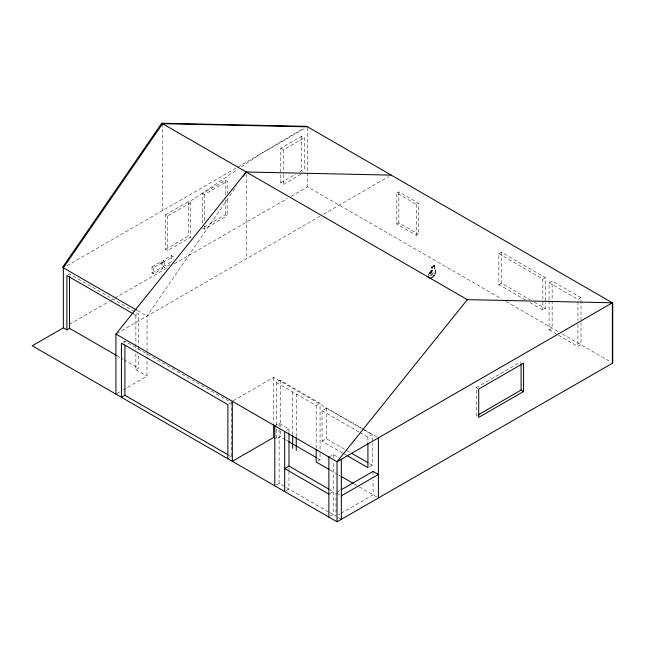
<?xml version="1.0" encoding="UTF-8"?>
<svg xmlns="http://www.w3.org/2000/svg" width="645" height="645" viewBox="0 0 645 645"><rect width="100%" height="100%" fill="white"/><g stroke="black" fill="none" stroke-linecap="round" stroke-linejoin="round"><path stroke-width="0.48" stroke-dasharray="3.23 2.42" d="M147.028 351.13L147.028 316.115L236.522 186.066M190.896 200.893L237.997 169.143M241.303 166.918L260.306 154.107L303.319 128.411M66.846 265.796L236.949 167.595M237.811 167.095L304.988 128.307M165.539 214.817L188.469 201.587L190.517 202.764L190.517 237.271L167.587 250.51L165.539 249.325L165.539 214.817L167.587 216.002L190.517 202.764M202.449 223.089L202.449 193.508L225.371 180.278L227.217 181.342L227.217 193.169M300.892 174.255L283.445 184.333L280.785 182.793L280.785 148.285L301.723 136.2L304.384 137.732L304.384 171.256M202.449 193.508L204.288 194.572L227.217 181.342M280.785 148.285L283.445 149.817L304.384 137.732M68.217 274.746L69.547 273.98L138.53 313.809L138.53 345.011M165.539 249.325L188.469 236.094L190.517 237.271M204.142 227.04L225.371 214.785L227.217 215.849L227.217 198.104M280.785 182.793L295.612 174.231M299.973 171.715L301.723 170.707L304.384 172.239M202.449 228.024L204.288 229.088L227.217 215.849M152.018 266.869L161.097 261.628L162.532 262.459L162.532 268.602L153.454 273.843L152.018 273.02L152.018 266.869L153.454 267.699L162.532 262.459M169.748 264.676L164.717 267.578L163.08 266.635L163.08 260.483L171.465 255.646L173.102 256.589L173.102 260.104M163.08 260.483L164.717 261.435L173.102 256.589M152.018 273.02L161.097 267.772L162.532 268.602M163.08 266.635L171.465 261.789L173.102 262.733M69.466 324.322L108.715 301.658M109.585 301.159L113.947 298.643M114.818 298.135L168.023 267.425M174.126 263.894L287.509 198.434M290.992 196.427L307.568 186.857L501.665 298.917M134.144 314.349L135.869 315.341L138.53 313.809M116.777 333.578L320.025 216.236M323.492 214.229L388.621 176.625M123.171 342.164L124.912 341.165L231.353 402.617L231.353 456.741L229.612 457.748M396.836 193.113L398.884 191.928L418.331 203.159L418.331 234.119L416.283 235.304L396.836 224.073L396.836 193.113L416.283 204.336L418.331 203.159M135.869 353.597L135.869 369.706L138.53 368.166L138.53 355.081M396.836 224.073L398.884 222.896L418.331 234.119M116.777 393.611L121.961 390.62M122.832 390.12L147.028 376.148L147.028 357.137M233.192 400.795L273.682 377.414L363.554 429.304M228.741 404.125L231.353 402.617M525.611 300.054L498.859 284.606L498.859 253.646L501.318 252.227L545.323 277.64L545.323 301.61M276.342 425.111L276.342 382.501L280.236 380.252L320.049 403.246L320.049 449.823M498.859 284.606L501.318 283.195L530.658 300.135M274.81 425.813L279.116 423.33L288.984 429.03L288.984 433.037M276.342 382.501L316.163 405.487L320.049 403.246M498.859 253.646L542.872 279.051L545.323 277.64M286.404 430.521L288.984 429.03M342.826 453.161L322.065 441.172L322.065 410.688L326.362 408.204L361.829 428.683M285.429 439.745L280.236 436.746L276.342 438.987L276.342 426.103M549.08 299.812L549.08 282.8L552.144 281.026L581.008 297.692L581.008 319.71M529.924 302.545L542.872 310.019L545.323 308.6L545.323 302.61M322.065 441.172L326.362 438.697L349.719 452.177M581.008 297.692L577.936 299.465L549.08 282.8M276.536 484.855L279.116 483.371L285.695 487.168M317.719 461.078L320.049 459.732L320.049 450.815M328.877 457.031L333.183 454.548L338.891 457.845M549.08 300.82L549.08 329.837L552.144 328.063L552.144 281.026M360.128 432.658L367.916 437.157L372.213 434.674L372.213 442.543M286.404 490.555L288.984 489.071L288.984 472.092M476.26 415.985L476.26 387.621L521.087 361.74M369.633 466.657L372.213 465.166L372.213 443.526M558.417 335.231L577.936 346.502L581.008 344.728L581.008 320.71M329.74 493.594L333.183 491.611L329.716 489.611M336.875 492.288L340.326 490.297M330.603 516.073L333.183 514.581L333.183 461.562M338.601 514.734L340.326 513.734M341.189 513.235L373.068 494.836L373.068 480.186M431.682 271.876L432.263 274.504L429.812 274.996M432.102 274.528L430.763 274.746M429.659 275.56L432.045 275.367M534.108 302.126L545.323 308.6M506.019 301.433L558.941 331.99M562.335 333.949L610.613 361.821M549.08 329.837L557.57 334.739M476.26 387.621L477.897 388.564M364.425 429.812L376.64 436.859M362.7 429.183L372.213 434.674M322.065 410.688L359.265 432.158M137.441 310.576L147.028 316.115M369.617 463.666L372.213 465.166M343.696 453.661L346.284 455.16M286.291 440.245L288.025 441.245M317.453 458.232L320.049 459.732M329.958 469.947L337.714 474.422M338.577 474.922L340.302 475.913M354.097 483.879L358.41 486.37M359.273 486.87L376.865 497.029M116.971 355.726L123.01 359.209M123.872 359.708L138.53 368.166M135.869 369.706L147.028 376.148M336.779 493.223L340.576 495.416M286.517 487.644L328.845 512.082M329.716 512.582L336.021 516.226L336.021 492.78M338.294 517.54L341.342 519.298M228.733 455.233L231.353 456.741M431.707 272.085L432.263 274.504M433.738 272.44L433.746 273.254M577.936 301.465L577.936 320.484M577.936 324.483L577.936 346.502M542.872 279.051L542.872 310.019M501.318 252.227L501.318 283.195M416.283 204.336L416.283 235.304M398.884 191.928L398.884 222.896M373.068 471.39L373.068 475.3M367.916 437.157L367.916 443.059M333.183 454.548L333.183 457.555M326.362 408.204L326.362 438.697M316.163 405.487L316.163 448.106M307.568 127.823L307.568 186.857M301.723 136.2L301.723 170.707M296.257 393.99L296.257 436.609M292.677 391.926L292.677 434.545M288.984 468.093L288.984 471.092M283.445 149.817L283.445 173.481M283.445 174.472L283.445 184.333M280.236 380.252L280.236 426.837M280.236 430.796L280.236 436.746M279.116 423.33L279.116 428.336M279.116 429.336L279.116 483.371M273.682 377.414L273.682 423.443M246.213 173.989L246.213 258.855M225.371 180.278L225.371 195.064M225.371 199.998L225.371 214.785M204.288 194.572L204.288 222.186M204.288 226.129L204.288 229.088M188.469 201.587L188.469 236.094M171.465 255.646L171.465 261.789M167.587 216.002L167.587 250.51M164.717 261.435L164.717 267.578M162.548 123.687L162.548 210.544M161.097 261.628L161.097 267.772M153.454 267.699L153.454 273.843M147.028 352.138L147.028 356.137M138.53 346.018L138.53 351.057M135.869 315.341L135.869 349.574M124.912 341.165L124.912 343.164"/><path stroke-width="0.97" d="M431.892 267.869L432.045 266.74M434.867 274.27L435.657 271.843L435.504 270.005M428.578 274.706L429.328 273.295L430.787 272.488M430.271 272.537L429.675 273.52L430.529 272.545M116.108 355.226L69.547 328.345L66.886 329.877L63.363 327.845L32.25 345.809L337.037 521.781L612.75 363.054L612.75 303.021L306.762 126.356L161.742 123.219L62.565 267.344L136.571 310.076M243.358 176.133L246.213 171.989L391.233 175.126M428.643 276.116L428.32 277.511L430.465 278.277L432.714 277.092L433.698 275.326L433.746 275.987L434.674 275.246M115.915 394.111L115.915 334.078L246.213 171.989M612.355 362.829L612.355 302.787L467.335 299.651L337.037 461.739L337.037 521.781M433.126 266.458L434.109 265.587L434.343 266.095M227.862 454.725L124.912 395.288L121.429 397.296L121.429 343.172L227.87 404.625L227.87 458.748M275.012 438.221L273.682 437.455L232.329 461.328L232.329 401.287M328.845 489.112L288.984 466.093L284.687 468.576L328.877 494.094M612.355 302.787L337.037 461.739L115.915 334.078M341.189 489.797L373.068 471.39L378.389 474.462L341.342 495.86M477.985 414.993L521.087 390.104L523.547 391.523L523.547 363.159L478.719 389.04L478.719 417.404L523.547 391.523M307.568 126.823L162.548 123.687L63.363 267.812L63.363 327.845M433.682 266.49L434.327 266.562L434.214 266.014M161.742 123.219L467.335 299.651M133.281 313.849L66.886 275.512L66.886 329.877M351.452 453.177L367.892 462.667M347.155 455.66L367.916 467.649L367.916 443.059M288.887 441.744L316.59 457.732M329.095 469.447L316.163 461.981L316.163 449.097M341.165 476.413L353.234 483.387M432.344 267.498L431.86 267.006M432.206 268.167L431.803 267.377M434.359 267.78L434.706 268.812M434.391 265.998L434.585 266.643M521.087 363.699L521.087 390.104M378.389 437.866L378.389 497.908M341.342 459.256L341.342 519.298M328.877 457.031L328.877 517.064M296.257 437.6L296.257 450.484M292.677 435.536L292.677 448.42M288.984 434.045L288.984 466.093M284.687 431.513L284.687 491.554M274.81 425.813L274.81 485.854M273.682 424.442L273.682 437.455M124.912 345.172L124.912 395.288M69.547 275.995L69.547 328.345M431.755 270.513L431.07 271.368L431.755 270.513M432.158 270.876L431.158 271.456L432.158 270.876"/></g></svg>
